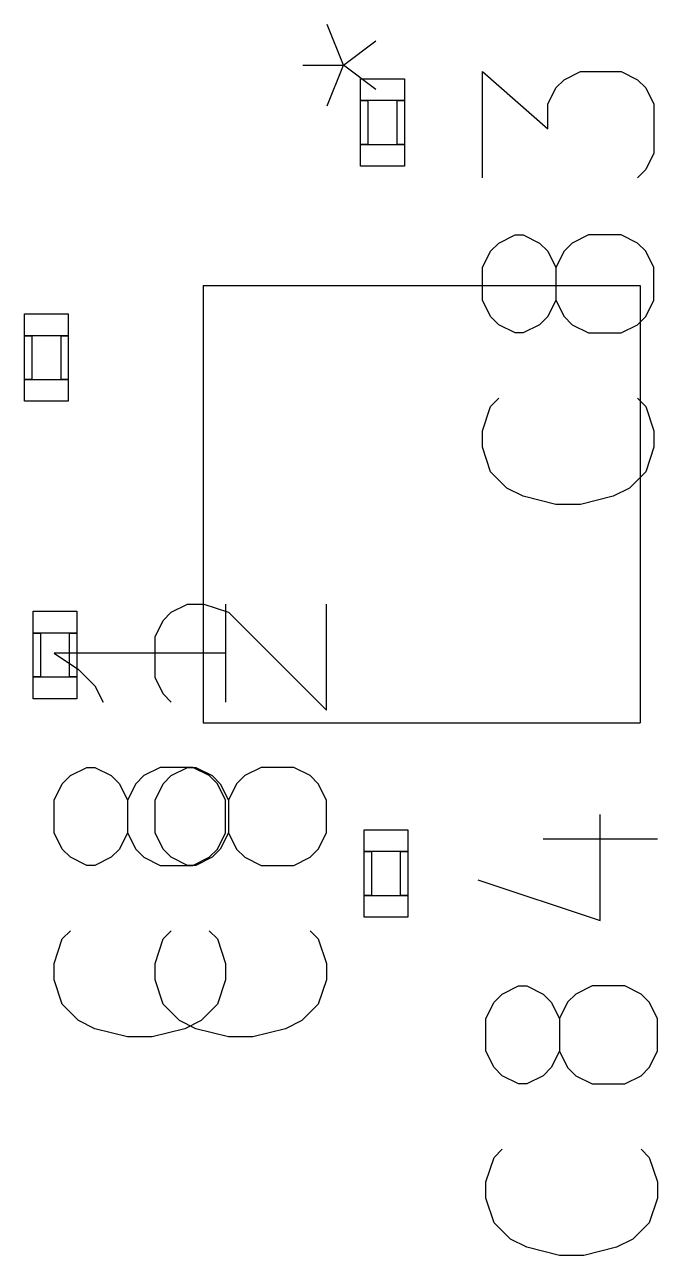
# Model space of a CAD drawing. Header units: millimetres. Extents: x -1 to 260, y -56 to 300.
# Drawn here: x 113.45 to 117.8, y 174.4 to 182.84 of the extents above; entities that cross this region are included whole.
import ezdxf

# ---------------------------------------------------------------- set-up
doc = ezdxf.new("R2010")
doc.units = ezdxf.units.MM
doc.layers.add('F.Fab', color=9, linetype='CONTINUOUS', true_color=0xafafaf)
doc.layers.add('F.Silkscreen', color=41, linetype='CONTINUOUS', true_color=0xf2eda1)

msp = doc.modelspace()

# ---------------------------------------------------------------- linework, layer by layer
at = {"layer": 'F.Fab', "linetype": 'CONTINUOUS'}
for p, q in [((115.760275, 182.318484), (115.760275, 182.468484)), ((115.760275, 182.468484), (116.060275, 182.468484)), ((116.060275, 182.468484), (116.060275, 182.318484)), ((116.060275, 182.318484), (115.760275, 182.318484)), ((115.760275, 182.018484), (115.760275, 182.318484)), ((115.760275, 182.318484), (115.810275, 182.318484)), ((115.810275, 182.318484), (115.810275, 182.018484)), ((116.010275, 182.018484), (116.010275, 182.318484)), ((116.010275, 182.318484), (116.060275, 182.318484)), ((116.060275, 182.318484), (116.060275, 182.018484)), ((115.810275, 182.018484), (115.760275, 182.018484)), ((115.760275, 181.868484), (115.760275, 182.018484)), ((115.760275, 182.018484), (116.060275, 182.018484)), ((116.060275, 182.018484), (116.010275, 182.018484)), ((116.060275, 182.018484), (116.060275, 181.868484)), ((116.060275, 181.868484), (115.760275, 181.868484)), ((114.68, 181.05), (114.68, 178.05)), ((114.68, 181.05), (117.68, 181.05)), ((117.68, 181.05), (117.68, 178.05)), ((113.453715, 180.706018), (113.453715, 180.856018)), ((113.453715, 180.856018), (113.753715, 180.856018)), ((113.753715, 180.856018), (113.753715, 180.706018)), ((113.453715, 180.406018), (113.453715, 180.706018)), ((113.453715, 180.706018), (113.503715, 180.706018)), ((113.753715, 180.706018), (113.453715, 180.706018)), ((113.503715, 180.706018), (113.503715, 180.406018)), ((113.703715, 180.406018), (113.703715, 180.706018)), ((113.703715, 180.706018), (113.753715, 180.706018)), ((113.753715, 180.706018), (113.753715, 180.406018)), ((113.503715, 180.406018), (113.453715, 180.406018)), ((113.453715, 180.256018), (113.453715, 180.406018)), ((113.453715, 180.406018), (113.753715, 180.406018)), ((113.753715, 180.406018), (113.703715, 180.406018)), ((113.753715, 180.406018), (113.753715, 180.256018)), ((113.753715, 180.256018), (113.453715, 180.256018)), ((113.512637, 178.665056), (113.512637, 178.815056)), ((113.512637, 178.815056), (113.812637, 178.815056)), ((113.812637, 178.815056), (113.812637, 178.665056)), ((113.812637, 178.665056), (113.512637, 178.665056)), ((113.512637, 178.365056), (113.512637, 178.665056)), ((113.512637, 178.665056), (113.562637, 178.665056)), ((113.562637, 178.665056), (113.562637, 178.365056)), ((113.762637, 178.365056), (113.762637, 178.665056)), ((113.762637, 178.665056), (113.812637, 178.665056)), ((113.812637, 178.665056), (113.812637, 178.365056)), ((113.562637, 178.365056), (113.512637, 178.365056)), ((113.512637, 178.215056), (113.512637, 178.365056)), ((113.512637, 178.365056), (113.812637, 178.365056)), ((113.812637, 178.365056), (113.762637, 178.365056)), ((113.812637, 178.365056), (113.812637, 178.215056)), ((113.812637, 178.215056), (113.512637, 178.215056)), ((114.68, 178.05), (117.68, 178.05)), ((115.78445, 177.166143), (115.78445, 177.316143)), ((115.78445, 177.316143), (116.08445, 177.316143)), ((116.08445, 177.316143), (116.08445, 177.166143)), ((116.08445, 177.166143), (115.78445, 177.166143)), ((115.78445, 176.866143), (115.78445, 177.166143)), ((115.78445, 177.166143), (115.83445, 177.166143)), ((115.83445, 177.166143), (115.83445, 176.866143)), ((116.03445, 176.866143), (116.03445, 177.166143)), ((116.03445, 177.166143), (116.08445, 177.166143)), ((116.08445, 177.166143), (116.08445, 176.866143)), ((115.83445, 176.866143), (115.78445, 176.866143)), ((115.78445, 176.716143), (115.78445, 176.866143)), ((115.78445, 176.866143), (116.08445, 176.866143)), ((116.08445, 176.866143), (116.03445, 176.866143)), ((116.08445, 176.866143), (116.08445, 176.716143)), ((116.08445, 176.716143), (115.78445, 176.716143))]:
    msp.add_line(p, q, dxfattribs=at)
at = {"layer": 'F.Silkscreen', "linetype": 'CONTINUOUS'}
for p, q in [((115.641516, 182.561946), (115.53024, 182.840137)), ((115.641516, 182.561946), (115.864068, 182.728861)), ((115.363326, 182.561946), (115.641516, 182.561946)), ((115.53024, 182.283756), (115.641516, 182.561946)), ((115.864068, 182.395032), (115.641516, 182.561946)), ((116.596439, 181.789562), (116.596439, 182.517889)), ((116.596439, 182.517889), (117.04464, 182.125713)), ((117.15669, 182.461864), (117.26874, 182.517889)), ((117.26874, 182.517889), (117.548866, 182.517889)), ((117.548866, 182.517889), (117.660916, 182.461864)), ((117.04464, 182.293788), (117.100665, 182.405839)), ((117.100665, 182.405839), (117.15669, 182.461864)), ((117.660916, 182.461864), (117.716942, 182.405839)), ((117.716942, 182.405839), (117.772967, 182.293788)), ((117.04464, 182.125713), (117.04464, 182.293788)), ((117.772967, 182.293788), (117.772967, 181.957637)), ((117.772967, 181.957637), (117.716942, 181.845587)), ((117.716942, 181.845587), (117.660916, 181.789562)), ((116.708489, 181.341361), (116.820539, 181.397386)), ((116.820539, 181.397386), (116.876564, 181.397386)), ((116.876564, 181.397386), (116.988615, 181.341361)), ((117.324766, 181.397386), (117.212715, 181.341361)), ((117.548866, 181.397386), (117.324766, 181.397386)), ((117.660916, 181.341361), (117.548866, 181.397386)), ((116.652464, 181.285336), (116.708489, 181.341361)), ((116.988615, 181.341361), (117.04464, 181.285336)), ((117.212715, 181.341361), (117.15669, 181.285336)), ((117.716942, 181.285336), (117.660916, 181.341361)), ((116.596439, 181.173285), (116.652464, 181.285336)), ((117.04464, 181.285336), (117.100665, 181.173285)), ((117.15669, 181.285336), (117.100665, 181.173285)), ((117.772967, 181.173285), (117.716942, 181.285336)), ((116.596439, 180.949185), (116.596439, 181.173285)), ((117.100665, 181.173285), (117.100665, 180.949185)), ((117.772967, 180.949185), (117.772967, 181.173285)), ((116.652464, 180.837134), (116.596439, 180.949185)), ((117.100665, 180.949185), (117.04464, 180.837134)), ((117.100665, 180.949185), (117.15669, 180.837134)), ((117.716942, 180.837134), (117.772967, 180.949185)), ((116.708489, 180.781109), (116.652464, 180.837134)), ((117.04464, 180.837134), (116.988615, 180.781109)), ((117.15669, 180.837134), (117.212715, 180.781109)), ((117.660916, 180.781109), (117.716942, 180.837134)), ((116.820539, 180.725084), (116.708489, 180.781109)), ((116.876564, 180.725084), (116.820539, 180.725084)), ((116.988615, 180.781109), (116.876564, 180.725084)), ((117.212715, 180.781109), (117.324766, 180.725084)), ((117.324766, 180.725084), (117.548866, 180.725084)), ((117.548866, 180.725084), (117.660916, 180.781109)), ((116.596439, 180.052782), (116.652464, 180.220858)), ((116.652464, 180.220858), (116.708489, 180.276883)), ((117.660916, 180.276883), (117.716942, 180.220858)), ((117.716942, 180.220858), (117.772967, 180.052782)), ((116.596439, 179.940732), (116.596439, 180.052782)), ((117.772967, 180.052782), (117.772967, 179.940732)), ((116.652464, 179.772657), (116.596439, 179.940732)), ((117.772967, 179.940732), (117.716942, 179.772657)), ((116.764514, 179.660606), (116.652464, 179.772657)), ((117.716942, 179.772657), (117.604891, 179.660606)), ((116.876564, 179.604581), (116.764514, 179.660606)), ((117.100665, 179.548556), (116.876564, 179.604581)), ((117.492841, 179.604581), (117.26874, 179.548556)), ((117.604891, 179.660606), (117.492841, 179.604581)), ((117.26874, 179.548556), (117.100665, 179.548556)), ((114.460851, 178.808436), (114.572901, 178.864461)), ((114.572901, 178.864461), (114.684952, 178.864461)), ((114.684952, 178.864461), (114.853027, 178.808436)), ((114.83267, 178.864461), (114.83267, 178.192159)), ((115.525329, 178.136134), (115.525329, 178.864461)), ((114.404826, 178.752411), (114.460851, 178.808436)), ((114.853027, 178.808436), (115.525329, 178.136134)), ((114.348801, 178.64036), (114.404826, 178.752411)), ((114.348801, 178.360235), (114.348801, 178.64036)), ((114.83267, 178.52831), (113.656142, 178.52831)), ((113.656142, 178.52831), (113.824217, 178.41626)), ((113.824217, 178.41626), (113.936267, 178.304209)), ((114.404826, 178.248184), (114.348801, 178.360235)), ((113.936267, 178.304209), (113.992293, 178.192159)), ((114.460851, 178.192159), (114.404826, 178.248184)), ((113.712167, 177.631908), (113.768192, 177.687933)), ((113.768192, 177.687933), (113.880242, 177.743958)), ((113.880242, 177.743958), (113.936267, 177.743958)), ((113.936267, 177.743958), (114.048318, 177.687933)), ((114.048318, 177.687933), (114.104343, 177.631908)), ((114.272418, 177.687933), (114.216393, 177.631908)), ((114.384469, 177.743958), (114.272418, 177.687933)), ((114.608569, 177.743958), (114.384469, 177.743958)), ((114.404826, 177.631908), (114.460851, 177.687933)), ((114.460851, 177.687933), (114.572901, 177.743958)), ((114.572901, 177.743958), (114.628926, 177.743958)), ((114.720619, 177.687933), (114.608569, 177.743958)), ((114.628926, 177.743958), (114.740977, 177.687933)), ((114.776645, 177.631908), (114.720619, 177.687933)), ((114.740977, 177.687933), (114.797002, 177.631908)), ((114.965077, 177.687933), (114.909052, 177.631908)), ((115.077128, 177.743958), (114.965077, 177.687933)), ((115.301228, 177.743958), (115.077128, 177.743958)), ((115.413278, 177.687933), (115.301228, 177.743958)), ((115.469304, 177.631908), (115.413278, 177.687933)), ((113.656142, 177.519857), (113.712167, 177.631908)), ((114.104343, 177.631908), (114.160368, 177.519857)), ((114.216393, 177.631908), (114.160368, 177.519857)), ((114.348801, 177.519857), (114.404826, 177.631908)), ((114.83267, 177.519857), (114.776645, 177.631908)), ((114.797002, 177.631908), (114.853027, 177.519857)), ((114.909052, 177.631908), (114.853027, 177.519857)), ((115.525329, 177.519857), (115.469304, 177.631908)), ((113.656142, 177.295757), (113.656142, 177.519857)), ((114.160368, 177.519857), (114.160368, 177.295757)), ((114.348801, 177.295757), (114.348801, 177.519857)), ((114.83267, 177.295757), (114.83267, 177.519857)), ((114.853027, 177.519857), (114.853027, 177.295757)), ((115.525329, 177.295757), (115.525329, 177.519857)), ((117.404966, 176.693246), (117.404966, 177.421573)), ((113.712167, 177.183706), (113.656142, 177.295757)), ((114.160368, 177.295757), (114.104343, 177.183706)), ((114.160368, 177.295757), (114.216393, 177.183706)), ((114.404826, 177.183706), (114.348801, 177.295757)), ((114.776645, 177.183706), (114.83267, 177.295757)), ((114.853027, 177.295757), (114.797002, 177.183706)), ((114.853027, 177.295757), (114.909052, 177.183706)), ((115.469304, 177.183706), (115.525329, 177.295757)), ((117.01279, 177.253498), (117.797142, 177.253498)), ((113.768192, 177.127681), (113.712167, 177.183706)), ((114.104343, 177.183706), (114.048318, 177.127681)), ((114.216393, 177.183706), (114.272418, 177.127681)), ((114.460851, 177.127681), (114.404826, 177.183706)), ((114.720619, 177.127681), (114.776645, 177.183706)), ((114.797002, 177.183706), (114.740977, 177.127681)), ((114.909052, 177.183706), (114.965077, 177.127681)), ((115.413278, 177.127681), (115.469304, 177.183706)), ((113.880242, 177.071656), (113.768192, 177.127681)), ((113.936267, 177.071656), (113.880242, 177.071656)), ((114.048318, 177.127681), (113.936267, 177.071656)), ((114.272418, 177.127681), (114.384469, 177.071656)), ((114.384469, 177.071656), (114.608569, 177.071656)), ((114.572901, 177.071656), (114.460851, 177.127681)), ((114.628926, 177.071656), (114.572901, 177.071656)), ((114.608569, 177.071656), (114.720619, 177.127681)), ((114.740977, 177.127681), (114.628926, 177.071656)), ((114.965077, 177.127681), (115.077128, 177.071656)), ((115.077128, 177.071656), (115.301228, 177.071656)), ((115.301228, 177.071656), (115.413278, 177.127681)), ((116.564589, 176.973372), (117.404966, 176.693246)), ((113.656142, 176.399354), (113.712167, 176.56743)), ((113.712167, 176.56743), (113.768192, 176.623455)), ((114.348801, 176.399354), (114.404826, 176.56743)), ((114.404826, 176.56743), (114.460851, 176.623455)), ((114.720619, 176.623455), (114.776645, 176.56743)), ((114.776645, 176.56743), (114.83267, 176.399354)), ((115.413278, 176.623455), (115.469304, 176.56743)), ((115.469304, 176.56743), (115.525329, 176.399354)), ((113.656142, 176.287304), (113.656142, 176.399354)), ((114.348801, 176.287304), (114.348801, 176.399354)), ((114.83267, 176.399354), (114.83267, 176.287304)), ((115.525329, 176.399354), (115.525329, 176.287304)), ((113.712167, 176.119229), (113.656142, 176.287304)), ((114.404826, 176.119229), (114.348801, 176.287304)), ((114.83267, 176.287304), (114.776645, 176.119229)), ((115.525329, 176.287304), (115.469304, 176.119229)), ((116.732664, 176.18902), (116.844714, 176.245045)), ((116.844714, 176.245045), (116.900739, 176.245045)), ((116.900739, 176.245045), (117.01279, 176.18902)), ((117.348941, 176.245045), (117.23689, 176.18902)), ((117.573041, 176.245045), (117.348941, 176.245045)), ((117.685091, 176.18902), (117.573041, 176.245045)), ((116.676639, 176.132995), (116.732664, 176.18902)), ((117.01279, 176.18902), (117.068815, 176.132995)), ((117.23689, 176.18902), (117.180865, 176.132995)), ((117.741117, 176.132995), (117.685091, 176.18902)), ((113.824217, 176.007178), (113.712167, 176.119229)), ((114.516876, 176.007178), (114.404826, 176.119229)), ((114.776645, 176.119229), (114.664594, 176.007178)), ((115.469304, 176.119229), (115.357253, 176.007178)), ((116.620614, 176.020944), (116.676639, 176.132995)), ((117.068815, 176.132995), (117.12484, 176.020944)), ((117.180865, 176.132995), (117.12484, 176.020944)), ((117.797142, 176.020944), (117.741117, 176.132995)), ((113.936267, 175.951153), (113.824217, 176.007178)), ((114.628926, 175.951153), (114.516876, 176.007178)), ((114.664594, 176.007178), (114.552544, 175.951153)), ((115.357253, 176.007178), (115.245203, 175.951153)), ((116.620614, 175.796844), (116.620614, 176.020944)), ((117.12484, 176.020944), (117.12484, 175.796844)), ((117.797142, 175.796844), (117.797142, 176.020944)), ((114.160368, 175.895128), (113.936267, 175.951153)), ((114.328443, 175.895128), (114.160368, 175.895128)), ((114.552544, 175.951153), (114.328443, 175.895128)), ((114.853027, 175.895128), (114.628926, 175.951153)), ((115.021102, 175.895128), (114.853027, 175.895128)), ((115.245203, 175.951153), (115.021102, 175.895128)), ((116.676639, 175.684793), (116.620614, 175.796844)), ((117.12484, 175.796844), (117.068815, 175.684793)), ((117.12484, 175.796844), (117.180865, 175.684793)), ((117.741117, 175.684793), (117.797142, 175.796844)), ((116.732664, 175.628768), (116.676639, 175.684793)), ((117.068815, 175.684793), (117.01279, 175.628768)), ((117.180865, 175.684793), (117.23689, 175.628768)), ((117.685091, 175.628768), (117.741117, 175.684793)), ((116.844714, 175.572743), (116.732664, 175.628768)), ((116.900739, 175.572743), (116.844714, 175.572743)), ((117.01279, 175.628768), (116.900739, 175.572743)), ((117.23689, 175.628768), (117.348941, 175.572743)), ((117.348941, 175.572743), (117.573041, 175.572743)), ((117.573041, 175.572743), (117.685091, 175.628768)), ((116.620614, 174.900441), (116.676639, 175.068517)), ((116.676639, 175.068517), (116.732664, 175.124542)), ((117.685091, 175.124542), (117.741117, 175.068517)), ((117.741117, 175.068517), (117.797142, 174.900441)), ((116.620614, 174.788391), (116.620614, 174.900441)), ((117.797142, 174.900441), (117.797142, 174.788391)), ((116.676639, 174.620316), (116.620614, 174.788391)), ((117.797142, 174.788391), (117.741117, 174.620316)), ((116.788689, 174.508265), (116.676639, 174.620316)), ((117.741117, 174.620316), (117.629066, 174.508265)), ((116.900739, 174.45224), (116.788689, 174.508265)), ((117.12484, 174.396215), (116.900739, 174.45224)), ((117.517016, 174.45224), (117.292915, 174.396215)), ((117.629066, 174.508265), (117.517016, 174.45224)), ((117.292915, 174.396215), (117.12484, 174.396215))]:
    msp.add_line(p, q, dxfattribs=at)

doc.saveas('drawing.dxf')
